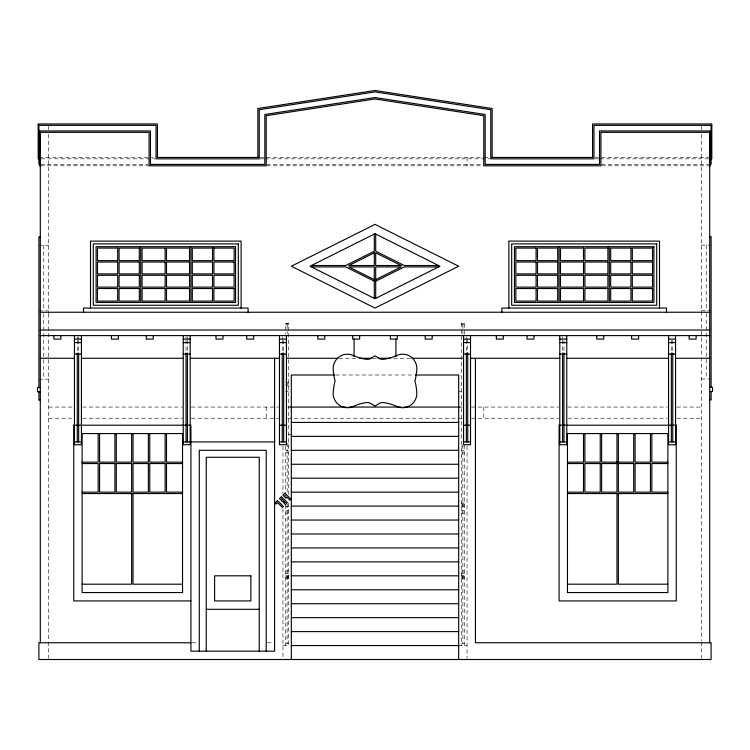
<?xml version="1.0" encoding="UTF-8"?>
<svg xmlns="http://www.w3.org/2000/svg" width="750" height="750" viewBox="0 0 750 750"><rect width="100%" height="100%" fill="white"/><g stroke="black" fill="none" stroke-linecap="round" stroke-linejoin="round"><path stroke-width="0.56" stroke-dasharray="3.75 2.81" d="M39.356 157.434L148.312 157.434M149.25 157.434L155.1 157.434M260.184 157.434L483.366 157.434M483.947 157.434L489.862 157.434M594.9 157.434L710.644 157.434M41.241 158.831L155.222 158.831M260.231 158.831L263.747 158.831M264.919 158.831L489.919 158.831M595.163 158.831L598.678 158.831M599.85 158.831L711.103 158.831M40.762 164.409L148.472 164.409M266.709 164.409L483.291 164.409M601.528 164.409L709.237 164.409M40.762 165.806L148.547 165.806M266.606 165.806L483.394 165.806M601.744 165.806L708.544 165.806M701.344 245.091L711.103 245.091M38.897 245.297L48.656 245.297M701.344 310.631L711.103 310.631M38.897 310.847L48.656 310.847M285.741 323.7L288.534 323.7M461.466 323.7L464.259 323.7M285.741 324.797L288.534 324.797M461.466 324.797L464.259 324.797M338.878 358.266L356.353 358.266M372.666 358.266L377.334 358.266M393.647 358.266L411.122 358.266M335.794 375L414.206 375M701.344 378.975L711.103 378.975M38.897 379.181L48.656 379.181M285.741 382.706L288.534 382.706M287.137 383.794L288.534 383.794M285.741 384.928L288.534 384.928M287.137 386.025L288.534 386.025M285.741 391.734L288.534 391.734M458.681 391.734L461.466 391.734M48.656 407.072L73.266 407.072M82.575 407.072L182.241 407.072M191.363 407.072L278.494 407.072M287.7 407.072L290.044 407.072M459.956 407.072L462.3 407.072M471.506 407.072L558.638 407.072M567.759 407.072L667.425 407.072M676.734 407.072L701.344 407.072M48.656 418.238L73.266 418.238M82.575 418.238L182.241 418.238M191.363 418.238L278.494 418.238M287.7 418.238L462.3 418.238M471.506 418.238L558.638 418.238M567.759 418.238L667.425 418.238M676.734 418.238L701.344 418.238M288.188 434.559L291.319 434.559M288.534 443.916L287.137 443.916L287.137 493.603M287.137 446.137L288.534 446.137M461.466 446.137L462.863 446.137M285.741 450.741L288.534 450.741M461.466 450.741L464.259 450.741M285.741 452.963L288.534 452.963M461.466 452.963L464.259 452.963M461.466 502.941L464.259 502.941M461.466 504.028L464.259 504.028M461.466 505.163L464.259 505.163M285.741 506.25L288.534 506.25M461.466 506.25L464.259 506.25M285.741 510.853L288.534 510.853M461.466 510.853L464.259 510.853M285.741 513.084L288.534 513.084M461.466 513.084L464.259 513.084M285.741 570.966L288.534 570.966M461.466 570.966L464.259 570.966M285.741 573.197L288.534 573.197M461.466 573.197L464.259 573.197M285.741 575.297L288.534 575.297M461.466 575.297L464.259 575.297M285.741 576.394L288.534 576.394M461.466 576.394L464.259 576.394M285.741 577.219L288.534 577.219M461.466 577.219L464.259 577.219M285.741 578.616L288.534 578.616M461.466 578.616L464.259 578.616M191.953 642.769L198.234 642.769M267.262 642.769L272.494 642.769M285.741 643.331L288.534 643.331M461.466 643.331L464.259 643.331M282.956 645.562L289.228 645.562M458.681 645.562L467.044 645.562M706.228 245.091L706.228 310.631M706.228 313.425L706.228 378.975M701.344 126.272L701.344 129.741M701.344 134.353L701.344 640.763M701.344 641.934L701.344 658.331M672.75 340.238L672.75 353.053M671.362 340.238L671.362 353.053M563.972 340.256L563.972 353.053M562.575 336.759L562.575 339.084M562.575 340.256L562.575 353.053M483.778 407.072L483.778 418.238M467.747 339.084L467.747 353.053M467.044 157.434L467.044 165.806M467.044 446.222L467.044 658.341M466.35 336.759L466.35 339.084M466.35 340.256L466.35 353.053M464.259 334.116L464.259 323.4L461.466 323.4L461.466 645.562M464.259 445.05L464.259 645.562M462.863 324.797L462.863 334.05M462.863 444.881L462.863 643.331M288.534 494.616L288.534 323.4L285.741 323.4L285.741 334.116M288.534 502.941L288.534 645.562M287.137 324.797L287.137 334.05M287.137 504.028L287.137 643.331M285.741 446.044L285.741 492.516M285.741 505.003L285.741 645.562M283.65 340.256L283.65 353.053M282.956 446.222L282.956 493.5M282.956 508.706L282.956 658.341M282.253 336.759L282.253 339.084M282.253 340.247L282.253 353.053M266.222 407.072L266.222 418.238M187.425 336.759L187.425 339.084M187.425 340.238L187.425 353.053M186.028 336.759L186.028 339.084M186.028 340.238L186.028 353.053M78.637 336.759L78.637 339.084M78.637 340.256L78.637 353.053M77.25 336.759L77.25 339.084M77.25 340.247L77.25 353.053M48.656 126.272L48.656 129.741M48.656 134.353L48.656 313.378M48.656 313.641L48.656 640.763M48.656 641.934L48.656 658.331M43.772 245.297L43.772 310.847M43.772 313.641L43.772 379.181"/><path stroke-width="1.12" d="M284.409 501.572L283.416 502.556L285.394 504.534L287.362 502.556L283.416 498.619L282.431 499.603L281.447 498.619L282.431 497.625L281.447 496.641L279.478 498.619L282.431 501.572L283.416 500.588L285.394 502.556M375.694 279.647L401.147 266.916L375.694 266.916L375.694 298.35M375.694 281.203L404.269 266.916L438.572 266.916M38.194 125.362L156.047 125.362L156.047 158.831L259.247 158.831L259.247 109.716L375 91.903L490.753 109.716L490.753 158.831L593.953 158.831L593.953 125.362L711.806 125.362M38.897 130.941L150.469 130.941L150.469 164.409L264.825 164.409L264.825 114.497L375 97.547L485.175 114.497L485.175 164.409L599.531 164.409L599.531 130.941L711.103 130.941M39.591 132.338L149.072 132.338L149.072 165.806L266.222 165.806L266.222 115.697L375 98.963L483.778 115.697L483.778 165.806L600.928 165.806L600.928 132.338L710.409 132.338M258.441 157.434L157.434 157.434L157.434 123.966L38.194 123.966L38.194 158.831L38.897 158.831M491.559 157.434L592.566 157.434L592.566 123.966L711.806 123.966L711.806 158.831L711.103 158.831M39.591 164.409L38.897 164.409L38.897 125.362M710.409 164.409L711.103 164.409L711.103 125.362M40.294 165.806L39.591 165.806L39.591 130.941M709.706 165.806L710.409 165.806L710.409 130.941M709.706 236.719L711.103 236.719L711.103 387.338M40.294 236.934L38.897 236.934L38.897 387.553M311.428 265.519L345.731 265.519L374.306 251.231L374.306 234.084M438.572 265.519L404.269 265.519L375.694 251.231L375.694 234.084M311.428 266.916L345.731 266.916L374.306 281.203M40.294 312.244L709.706 312.244M40.294 330.019L709.706 330.019M40.294 335.606L709.706 335.606M74.456 339.084L81.431 339.084M183.234 339.084L190.209 339.084M279.469 339.084L286.444 339.084M463.556 339.084L470.531 339.084M559.791 339.084L566.766 339.084M668.569 339.084L675.544 339.084M74.456 342.572L81.431 342.572M183.234 342.572L190.209 342.572M279.469 342.572L286.444 342.572M463.556 342.572L470.531 342.572M559.791 342.572L566.766 342.572M668.569 342.572L675.544 342.572M74.456 354.084L81.431 354.084M183.234 354.084L190.209 354.084M279.469 354.084L286.444 354.084M463.556 354.084L470.531 354.084M559.791 354.084L566.766 354.084M668.569 354.084L675.544 354.084M353.381 355.847L354.084 355.847A42.928 42.928 0 0 0 364.537 358.988A9.984 9.984 0 0 0 369.769 358.988L375 355.847L380.231 358.988A9.984 9.984 0 0 0 385.463 358.988A42.928 42.928 0 0 0 395.916 355.847A14.222 14.222 0 0 1 407.738 355.134C413.109 357.188 416.859 362.653 416.841 368.4A57.675 57.675 0 0 1 416.241 374.681L416.231 374.728A57.966 57.966 0 0 1 414.928 380.953A57.966 57.966 0 0 1 416.841 393.506C416.859 399.253 413.109 404.719 407.738 406.772A14.222 14.222 0 0 1 395.916 406.059A42.928 42.928 0 0 0 385.463 402.919A9.984 9.984 0 0 0 380.231 402.919L375 406.059L369.769 402.919A9.984 9.984 0 0 0 364.537 402.919A42.928 42.928 0 0 0 354.084 406.059A14.222 14.222 0 0 1 342.262 406.772C336.891 404.719 333.141 399.253 333.159 393.506A57.928 57.928 0 0 1 335.072 380.963A57.966 57.966 0 0 1 333.769 374.728L333.759 374.681A57.675 57.675 0 0 1 333.159 368.4C333.141 362.653 336.891 357.188 342.262 355.134A14.222 14.222 0 0 1 354.084 355.847M395.916 355.847L396.619 355.847M354.778 356.288L354.084 356.288L354.084 339.084M395.222 356.203L395.916 356.203L395.916 339.084M40.294 358.266L74.456 358.266M81.431 358.266L183.234 358.266M190.209 358.266L279.469 358.266M286.444 358.266L337.716 358.266M359.85 358.266L371.503 358.266M378.497 358.266L390.15 358.266M412.284 358.266L463.556 358.266M470.531 358.266L559.791 358.266M566.766 358.266L668.569 358.266M675.544 358.266L709.706 358.266M334.622 375L291.319 375L291.319 659.503M415.378 375L458.681 375L458.681 659.503M709.706 387.338L712.5 387.338L712.5 391.519L709.706 391.519M40.294 387.553L37.5 387.553L37.5 391.734L40.294 391.734M709.706 399.891L711.103 399.891L711.103 391.519M40.294 400.106L38.897 400.106L38.897 391.734M290.044 407.072L346.331 407.072M348.666 407.072L401.334 407.072M403.669 407.072L459.956 407.072M291.319 422.419L458.681 422.419M279.469 425.203L286.444 425.203M463.556 425.203L470.531 425.203M291.319 436.359L458.681 436.359M74.456 441.938L81.431 441.938M183.234 441.938L190.209 441.938M190.912 441.938L274.584 441.938M279.469 441.938L286.444 441.938M463.556 441.938L470.531 441.938M559.791 441.938L566.766 441.938M668.569 441.938L675.544 441.938M291.319 450.309L458.681 450.309M82.125 462.169L98.166 462.169L98.166 433.575M182.541 462.169L166.5 462.169L166.5 433.575M567.459 462.169L583.5 462.169L583.5 433.575M667.875 462.169L651.834 462.169L651.834 433.575M82.125 463.556L98.166 463.556L98.166 492.15L82.125 492.15M182.541 463.556L166.5 463.556L166.5 492.15L182.541 492.15M567.459 463.556L583.5 463.556L583.5 492.15L567.459 492.15M667.875 463.556L651.834 463.556L651.834 492.15L667.875 492.15M291.319 464.259L458.681 464.259M291.319 478.2L458.681 478.2M291.319 492.15L458.681 492.15M82.125 493.547L182.541 493.547M567.459 493.547L667.875 493.547M291.319 506.091L458.681 506.091M291.319 520.041L458.681 520.041M291.319 533.991L458.681 533.991M291.319 547.931L458.681 547.931M291.319 561.881L458.681 561.881M291.319 575.822L458.681 575.822M82.125 584.194L131.634 584.194L131.634 493.547M182.541 584.194L133.031 584.194L133.031 493.547M567.459 584.194L616.969 584.194L616.969 493.547M667.875 584.194L618.366 584.194L618.366 493.547M291.319 589.772L458.681 589.772M190.912 600.928L73.763 600.928L73.763 425.203L190.912 425.203L190.912 651.141L274.584 651.141L274.584 358.266M291.319 603.722L458.681 603.722M206.25 609.3L259.247 609.3M291.319 617.663L458.681 617.663M291.319 631.613L458.681 631.613M190.912 642.769L38.897 642.769L38.897 659.503L711.103 659.503L711.103 642.769L475.416 642.769L475.416 358.266M291.319 645.562L458.681 645.562M374.306 279.647L348.853 266.916L374.306 266.916L374.306 298.35M284.887 495.178L285.872 496.163M709.706 132.338L709.706 642.769M696.112 335.606L696.112 339.084L689.138 339.084L689.138 335.606M675.544 335.606L675.544 444.731L668.569 444.731L668.569 335.606M672.75 353.053L672.75 441.938M671.362 353.053L671.362 441.938M666.478 312.244L666.478 308.062L501.909 308.062L501.909 312.244M659.503 308.062L659.503 241.116L508.884 241.116L508.884 308.062M650.438 433.575L650.438 462.169L635.1 462.169L635.1 433.575M638.587 335.606L638.587 339.084L631.613 339.084L631.613 335.606M633.703 433.575L633.703 462.169L601.631 462.169L601.631 433.575M618.366 433.575L618.366 462.169M616.969 433.575L616.969 462.169M609.3 246.694L609.3 302.475M603.722 335.606L603.722 339.084L596.747 339.084L596.747 335.606M600.234 433.575L600.234 462.169L584.888 462.169L584.888 433.575M566.766 335.606L566.766 444.731L559.791 444.731L559.791 335.606M563.972 353.053L563.972 441.938M562.575 353.053L562.575 441.938M559.087 246.694L559.087 302.475M533.991 335.606L533.991 339.084L527.016 339.084L527.016 335.606M503.306 335.606L503.306 339.084L496.331 339.084L496.331 335.606M492.15 157.434L492.15 108.516L375 90.497L257.85 108.516L257.85 157.434M470.531 335.606L470.531 444.731L463.556 444.731L463.556 335.606M467.747 353.053L467.747 441.938M466.35 353.053L466.35 441.938M432.178 335.606L432.178 339.084L425.203 339.084L425.203 335.606M397.312 335.606L397.312 339.084L390.338 339.084L390.338 335.606M359.662 335.606L359.662 339.084L352.688 339.084L352.688 335.606M324.797 335.606L324.797 339.084L317.822 339.084L317.822 335.606M286.444 335.606L286.444 444.731L279.469 444.731L279.469 335.606M283.65 353.053L283.65 441.938M282.253 353.053L282.253 441.938M266.222 651.141L266.222 450.309L199.275 450.309L199.275 651.141M259.247 651.141L259.247 457.284L206.25 457.284L206.25 651.141M253.669 335.606L253.669 339.084L246.694 339.084L246.694 335.606M248.091 312.244L248.091 308.062L83.522 308.062L83.522 312.244M241.116 308.062L241.116 241.116L90.497 241.116L90.497 308.062M222.984 335.606L222.984 339.084L216.009 339.084L216.009 335.606M213.919 248.091L213.919 260.644L234.141 260.644L234.141 248.091L192.3 248.091L192.3 260.644L212.522 260.644L212.522 248.091M190.912 246.694L190.912 302.475M190.209 335.606L190.209 444.731L183.234 444.731L183.234 335.606M187.425 353.053L187.425 441.938M186.028 353.053L186.028 441.938M165.113 433.575L165.113 462.169L149.766 462.169L149.766 433.575M153.253 335.606L153.253 339.084L146.278 339.084L146.278 335.606M148.369 433.575L148.369 462.169L133.031 462.169L133.031 433.575M140.7 246.694L140.7 302.475M131.634 433.575L131.634 462.169L116.297 462.169L116.297 433.575M118.388 335.606L118.388 339.084L111.413 339.084L111.413 335.606M114.9 433.575L114.9 462.169L99.562 462.169L99.562 433.575M81.431 335.606L81.431 444.731L74.456 444.731L74.456 335.606M78.637 353.053L78.637 441.938M77.25 353.053L77.25 441.938M60.863 335.606L60.863 339.084L53.887 339.084L53.887 335.606M40.294 132.338L40.294 642.769M277.5 500.588L275.053 503.034L276.038 504.028L277.5 502.556L282.431 507.488L283.416 506.503L277.5 500.588M284.887 493.209L282.909 495.178L285.872 498.131L286.856 497.147L289.819 500.109L290.803 499.125L284.887 493.209M375 224.381L291.319 266.222L375 308.062L458.681 266.222L375 224.381M375 233.737L310.031 266.222L375 298.706L439.969 266.222L375 233.737M374.306 252.797L348.853 265.519L374.306 265.519L374.306 252.797M238.322 243.909L93.281 243.909L93.281 305.269L238.322 305.269L238.322 243.909M656.719 243.909L511.678 243.909L511.678 305.269L656.719 305.269L656.719 243.909M235.538 246.694L96.075 246.694L96.075 302.475L235.538 302.475L235.538 246.694M653.925 246.694L514.462 246.694L514.462 302.475L653.925 302.475L653.925 246.694M117.694 248.091L97.472 248.091L97.472 260.644L117.694 260.644L117.694 248.091M139.312 248.091L119.081 248.091L119.081 260.644L139.312 260.644L139.312 248.091M165.113 248.091L142.097 248.091L142.097 260.644L165.113 260.644L165.113 248.091M189.516 248.091L166.5 248.091L166.5 260.644L189.516 260.644L189.516 248.091M536.081 248.091L515.859 248.091L515.859 260.644L536.081 260.644L536.081 248.091M557.7 248.091L537.478 248.091L537.478 260.644L557.7 260.644L557.7 248.091M583.5 248.091L560.484 248.091L560.484 260.644L583.5 260.644L583.5 248.091M607.903 248.091L584.888 248.091L584.888 260.644L607.903 260.644L607.903 248.091M630.919 248.091L610.688 248.091L610.688 260.644L630.919 260.644L630.919 248.091M652.528 248.091L632.306 248.091L632.306 260.644L652.528 260.644L652.528 248.091M117.694 262.031L97.472 262.031L97.472 273.891L117.694 273.891L117.694 262.031M139.312 262.031L119.081 262.031L119.081 273.891L139.312 273.891L139.312 262.031M165.113 262.031L142.097 262.031L142.097 273.891L165.113 273.891L165.113 262.031M189.516 262.031L166.5 262.031L166.5 273.891L189.516 273.891L189.516 262.031M212.522 262.031L192.3 262.031L192.3 273.891L212.522 273.891L212.522 262.031M234.141 262.031L213.919 262.031L213.919 273.891L234.141 273.891L234.141 262.031M536.081 262.031L515.859 262.031L515.859 273.891L536.081 273.891L536.081 262.031M557.7 262.031L537.478 262.031L537.478 273.891L557.7 273.891L557.7 262.031M583.5 262.031L560.484 262.031L560.484 273.891L583.5 273.891L583.5 262.031M607.903 262.031L584.888 262.031L584.888 273.891L607.903 273.891L607.903 262.031M630.919 262.031L610.688 262.031L610.688 273.891L630.919 273.891L630.919 262.031M652.528 262.031L632.306 262.031L632.306 273.891L652.528 273.891L652.528 262.031M401.147 265.519L375.694 265.519L375.694 252.797L401.147 265.519M117.694 275.287L97.472 275.287L97.472 287.137L117.694 287.137L117.694 275.287M139.312 275.287L119.081 275.287L119.081 287.137L139.312 287.137L139.312 275.287M165.113 275.287L142.097 275.287L142.097 287.137L165.113 287.137L165.113 275.287M189.516 275.287L166.5 275.287L166.5 287.137L189.516 287.137L189.516 275.287M212.522 275.287L192.3 275.287L192.3 287.137L212.522 287.137L212.522 275.287M234.141 275.287L213.919 275.287L213.919 287.137L234.141 287.137L234.141 275.287M536.081 275.287L515.859 275.287L515.859 287.137L536.081 287.137L536.081 275.287M557.7 275.287L537.478 275.287L537.478 287.137L557.7 287.137L557.7 275.287M583.5 275.287L560.484 275.287L560.484 287.137L583.5 287.137L583.5 275.287M607.903 275.287L584.888 275.287L584.888 287.137L607.903 287.137L607.903 275.287M630.919 275.287L610.688 275.287L610.688 287.137L630.919 287.137L630.919 275.287M652.528 275.287L632.306 275.287L632.306 287.137L652.528 287.137L652.528 275.287M117.694 288.534L97.472 288.534L97.472 301.088L117.694 301.088L117.694 288.534M139.312 288.534L119.081 288.534L119.081 301.088L139.312 301.088L139.312 288.534M165.113 288.534L142.097 288.534L142.097 301.088L165.113 301.088L165.113 288.534M189.516 288.534L166.5 288.534L166.5 301.088L189.516 301.088L189.516 288.534M212.522 288.534L192.3 288.534L192.3 301.088L212.522 301.088L212.522 288.534M234.141 288.534L213.919 288.534L213.919 301.088L234.141 301.088L234.141 288.534M536.081 288.534L515.859 288.534L515.859 301.088L536.081 301.088L536.081 288.534M557.7 288.534L537.478 288.534L537.478 301.088L557.7 301.088L557.7 288.534M583.5 288.534L560.484 288.534L560.484 301.088L583.5 301.088L583.5 288.534M607.903 288.534L584.888 288.534L584.888 301.088L607.903 301.088L607.903 288.534M630.919 288.534L610.688 288.534L610.688 301.088L630.919 301.088L630.919 288.534M652.528 288.534L632.306 288.534L632.306 301.088L652.528 301.088L652.528 288.534M676.238 425.203L559.087 425.203L559.087 600.928L676.238 600.928L676.238 425.203M182.541 433.575L82.125 433.575L82.125 592.566L182.541 592.566L182.541 433.575M667.875 433.575L567.459 433.575L567.459 592.566L667.875 592.566L667.875 433.575M114.9 463.556L99.562 463.556L99.562 492.15L114.9 492.15L114.9 463.556M131.634 463.556L116.297 463.556L116.297 492.15L131.634 492.15L131.634 463.556M148.369 463.556L133.031 463.556L133.031 492.15L148.369 492.15L148.369 463.556M165.113 463.556L149.766 463.556L149.766 492.15L165.113 492.15L165.113 463.556M600.234 463.556L584.888 463.556L584.888 492.15L600.234 492.15L600.234 463.556M616.969 463.556L601.631 463.556L601.631 492.15L616.969 492.15L616.969 463.556M633.703 463.556L618.366 463.556L618.366 492.15L633.703 492.15L633.703 463.556M650.438 463.556L635.1 463.556L635.1 492.15L650.438 492.15L650.438 463.556M250.875 575.822L214.622 575.822L214.622 600.928L250.875 600.928L250.875 575.822"/></g></svg>
